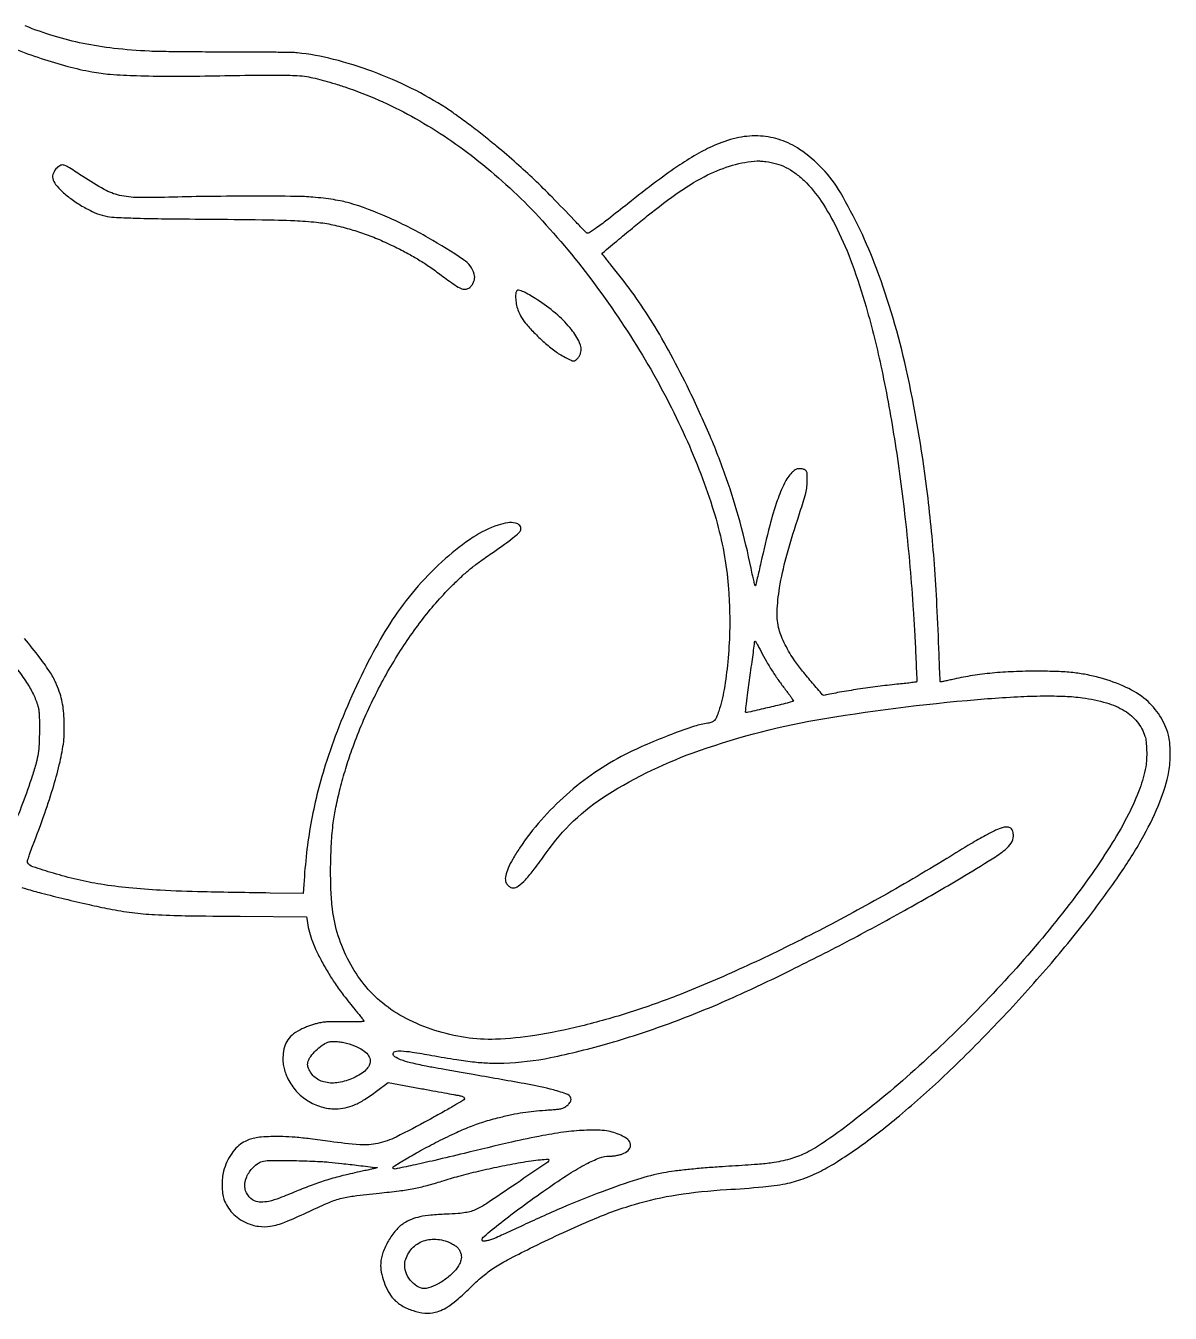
# Model space of a CAD drawing. Extents: x 225 to 3107, y 615 to 2741.
# Drawn here: x 1666 to 3107, y 627 to 2249 of the extents above; entities that cross this region are included whole.
import ezdxf

# ---------------------------------------------------------------- set-up
doc = ezdxf.new("R2010")
doc.units = 0

msp = doc.modelspace()

# ---------------------------------------------------------------- linework, layer by layer
for points in [[(1661.287675, 1163.521774, -0.016541), (1667, 1161.936326, 0.012675), (1686.098272, 1156.476287, 0.003857), (1715.284451, 1149.166658, 0.004014), (1746.085552, 1141.965879, 0.00699), (1771.758815, 1136.556847, 0.016837), (1800.193632, 1131.968056, 0.017505), (1828.506256, 1129.375239, 0.010436), (1867.148403, 1128.004955, 0.002081), (1936.206537, 1127.285804), (2019.913073, 1126.762475), (2020.544046, 1122.131238, 0.025966), (2022.796487, 1110.248257, 0.024861), (2026.293354, 1098.485503, 0.022304), (2031.317725, 1086.024715, 0.014238), (2038.20259, 1072, 0.01294), (2046.923658, 1056.434434, 0.016002), (2055.872351, 1042.42951, 0.014022), (2066.620217, 1027.645818, 0.006976), (2081.014543, 1009.5, -0.001114), (2085.131349, 1004.433411, -0.001652), (2088.713999, 999.974025, -0.000721), (2091.757011, 996.149289, -0.033383), (2092.324628, 995.326468, -0.556222), (2092.008791, 994.716948, -0.009203), (2087.404156, 994.444517, -0.009795), (2080.227417, 994.293066, -0.002095), (2067.761757, 994.326468, 0.002331), (2052.727754, 994.359662, 0.014325), (2044.986027, 994.118805, 0.024947), (2039.272367, 993.489877, 0.018539), (2033.045546, 992.249722, 0.017977), (2028.703553, 991.049836, 0.010502), (2023.589423, 989.317699, 0.010447), (2018.478181, 987.344251, 0.015853), (2014.13088, 985.39732, 0.045308), (2003.581497, 979.025991, 0.080057), (1996.466036, 971.79215, 0.084004), (1992.196109, 962.947334, 0.054626), (1990.238275, 951.743639, 0.030647), (1990.218727, 944.175946, 0.038167), (1991.164957, 937.208897, 0.036356), (1993.209926, 930.202059, 0.024119), (1996.510661, 922.5, 0.070309), (2006.933798, 907.049703, 0.068687), (2021.304528, 894.951261, 0.06912), (2038.326653, 887.255858, 0.072788), (2056.5, 884.671748, 0.050892), (2068.574231, 885.95362, 0.050094), (2080.208178, 889.64914, 0.040528), (2092.810131, 896.349601, 0.018891), (2108.014656, 906.919271), (2122.529312, 917.845029), (2163.014656, 910.440433, 0.000048), (2178.972503, 907.52341, 0.000065), (2193.423803, 904.885175, 0.000044), (2205.551959, 902.673802, 0.000701), (2209.683398, 901.926861, -0.021078), (2214.083908, 900.944624, -0.056481), (2217.067615, 899.771533, -0.110378), (2218.558987, 898.496619, -0.308569), (2218.617827, 897.190648, -0.117942), (2216.641299, 895.225848, -0.003295), (2206.255369, 888.985631, -0.00561), (2192.477888, 881.038119, -0.002263), (2173.5, 870.485448, -0.010809), (2132.706682, 849.178813, -0.061381), (2109.630093, 841.090787, -0.071644), (2086.843129, 839.459747, -0.017722), (2049.500149, 843.471869, 0.004451), (2024.437108, 846.839525, 0.010343), (2005.580398, 848.807348, 0.013212), (1989.891377, 849.700596, 0.015522), (1975, 849.6918, 0.010954), (1962.922357, 849.044552, 0.031094), (1954.572741, 847.888215, 0.040159), (1947.71701, 845.916391, 0.03195), (1940.697369, 842.746083, 0.071816), (1932.820449, 836.985061, 0.048116), (1925.620585, 828.433174, 0.04443), (1919.631206, 817.845605, 0.040087), (1915.362391, 806, 0.043069), (1913.859913, 797.727655, 0.026803), (1913.465462, 787.868879, 0.026959), (1914.11633, 778.242573, 0.052507), (1915.842022, 770.748645, 0.055633), (1920.166703, 761.619385, 0.052068), (1926.480245, 753.443914, 0.050508), (1934.546874, 746.535176, 0.046402), (1944.059573, 741.157028, 0.067745), (1959.271159, 736.674909, 0.07987), (1974.265924, 736.796998, 0.053937), (1992.681968, 741.999313, 0.015184), (2020.059411, 754.010874, -0.00809), (2046.36622, 766.000554, -0.037421), (2062.136492, 771.519696, -0.034248), (2079.15704, 774.852658, -0.006053), (2111.5, 778.516431, 0.006844), (2136.307532, 781.366319, 0.015286), (2155.054004, 784.365382, 0.017588), (2171.87998, 788.205435, 0.012684), (2190.358849, 793.617651, -0.011647), (2211.772903, 799.937778, -0.007832), (2236.498131, 806.19943, -0.007479), (2262.918367, 812.035811, -0.00748), (2289.5, 817.079025, -0.00794), (2302.898978, 819.195411, -0.0127), (2314.405994, 820.52898, -0.006232), (2323.945505, 821.269911, -0.433397), (2325, 820.281874, -0.247503), (2323.587211, 817.602629, -0.00052), (2283.700333, 790.358693, -0.002353), (2247.059954, 765.639755, -0.037386), (2234, 758.264839, -0.032324), (2227.077215, 755.542298, -0.037169), (2220.174633, 753.884081, -0.023979), (2210.984601, 752.836404, -0.005608), (2195.5, 751.994044, 0.011675), (2176.273062, 750.713982, 0.030854), (2162.645265, 748.633202, 0.041561), (2152.008241, 745.386089, 0.046878), (2142.5, 740.519784, 0.074764), (2132.230077, 731.585185, 0.045226), (2122.908642, 718.394242, 0.045044), (2116.057545, 703.641512, 0.070749), (2113.237794, 689.974993, 0.064216), (2113.957844, 679.089135, 0.037703), (2117.440493, 666.489537, 0.037608), (2122.803175, 654.488292, 0.061342), (2129.255126, 645.41123, 0.075469), (2139.957381, 636.762432, 0.053734), (2154.046287, 630.442635, 0.054522), (2168.869789, 627.354945, 0.087093), (2181.734651, 628.351676, 0.046902), (2191.228597, 631.761449, 0.042631), (2200.24856, 636.970939, 0.030023), (2210.651741, 645.195773, 0.009801), (2224.991868, 658.517979, -0.015055), (2241.669271, 673.688211, -0.031243), (2255.717145, 684.268843, -0.024801), (2272.897486, 694.41554, -0.00645), (2301.5, 708.980135, -0.01212), (2376.146705, 743.562849, -0.029653), (2432.996034, 764.335122, -0.034672), (2486.324745, 776.356614, -0.023252), (2548.5, 782.965951, 0.007009), (2594.539469, 786.352476, 0.026651), (2623.073674, 790.394841, 0.038869), (2645.104395, 796.532799, 0.031836), (2667.5, 806.348435, 0.022063), (2688.440144, 818.361284, 0.012047), (2713.06823, 834.817315, 0.011128), (2739.61049, 854.390047, 0.009721), (2766.5, 876.00573, 0.016417), (2826.460055, 929.596945, 0.011926), (2889.705981, 992.925526, 0.011784), (2950.908601, 1060.314409, 0.014415), (3004.749207, 1126.226706, 0.013665), (3044.931612, 1181.479782, 0.024538), (3074.347352, 1229.202489, 0.029891), (3094.386307, 1271.378339, 0.048132), (3105.662689, 1309.5, 0.031223), (3107.088229, 1320.490825, 0.019182), (3107.45644, 1333.545431, 0.019198), (3106.843865, 1346.152164, 0.043242), (3105.194571, 1355.569508, 0.077162), (3094.527939, 1379.856837, 0.076747), (3076.984063, 1399.817959, 0.066643), (3051.968433, 1415.622924, 0.040681), (3019.091356, 1427.589341, 0.018782), (3001.625145, 1431.682499, 0.021647), (2984.707152, 1434.228104, 0.018179), (2965.367068, 1435.578406, 0.008338), (2940.087716, 1436, 0.010019), (2910.16362, 1435.400341, 0.013665), (2883.24784, 1433.58342, 0.01493), (2858.593038, 1430.495749, 0.017609), (2835.5, 1426.062647, -0.002902), (2828.949862, 1424.604298, -0.004697), (2823.360293, 1423.448675, -0.001047), (2818.468834, 1422.495834, -0.247802), (2818.045678, 1422.624659, -0.187166), (2817.850556, 1423.062292, -0.000226), (2817.364549, 1432.992808, -0.001957), (2816.867843, 1444.13818, -0.001198), (2816.364925, 1457.287655, 0.003539), (2813.7187, 1518.919584, 0.005908), (2810.512202, 1570.73697, 0.006594), (2806.391219, 1618.091519, 0.00635), (2800.978096, 1665.922105, 0.022676), (2774.931503, 1816.990057, 0.035651), (2737.624744, 1943.224979, 0.042572), (2692.164265, 2038.864158, 0.114211), (2640.760615, 2093.355306, 0.063947), (2616.91509, 2105.151409, 0.068416), (2591.405519, 2110.191145, 0.065004), (2564.385403, 2108.258808, 0.049852), (2536.085901, 2099.478658, 0.028392), (2513.96386, 2088.594484, 0.01868), (2489.789945, 2073.7282, 0.01443), (2461.038852, 2053.307852, 0.00645), (2424.355496, 2024.877294, -0.002193), (2399.957685, 2005.633712, -0.010146), (2385.578198, 1994.856756, -0.009071), (2375.847043, 1988.131571, -0.276215), (2373.006923, 1987.996295, -0.071974), (2371.815031, 1988.87466, -0.002086), (2367.351672, 1993.316384, -0.004166), (2362.15237, 1998.621511, -0.002853), (2356.334872, 2004.726534, 0.004738), (2329.215636, 2032.97211, 0.008713), (2306.53016, 2055.361861, 0.009472), (2284.418504, 2075.652078, 0.007008), (2259.235734, 2097.275855, 0.006583), (2243.278366, 2110.241497, 0.005344), (2225.844104, 2123.729746, 0.005466), (2209.227462, 2136.02051, 0.011483), (2196, 2145.127454, 0.030224), (2152.120324, 2170.22582, 0.025852), (2103.217443, 2191.33188, 0.026372), (2053.693238, 2206.815352, 0.03675), (2008, 2214.98, 0.021931), (2001.272352, 2215.38074, 0.001035), (1978.583234, 2215.688686, 0.001672), (1951.262816, 2215.911599, 0.001118), (1920, 2215.992233, -0.00115), (1888.514865, 2216.075417, -0.001372), (1858.83125, 2216.303532, -0.001182), (1833.803143, 2216.623723, -0.008957), (1822, 2217.014214, -0.015088), (1777.29413, 2220.65051, -0.022531), (1738.568023, 2226.756658, -0.023949), (1702.382002, 2235.970658, -0.020754), (1665.437149, 2248.98624, -0.007057)], [(1651.835177, 2220.262421, 0.013912), (1685.64971, 2208.001576, 0.014208), (1719.122503, 2197.954091, 0.020028), (1749.5, 2191.06065, 0.027366), (1772.703518, 2188.065384, 0.009913), (1805.88092, 2186.277609, 0.008365), (1847.520193, 2185.558058, 0.004716), (1898.046888, 2186.006847, -0.001329), (1948.599336, 2186.798347, -0.004348), (1982.032306, 2186.942186, -0.005635), (2005.070766, 2186.581299, -0.030651), (2017.5, 2185.482, -0.016579), (2027.808166, 2183.577976, -0.011269), (2039.402229, 2180.761054, -0.009695), (2052.644275, 2176.949357, -0.006064), (2068, 2172.000205, -0.045208), (2152.013742, 2135.057906, -0.039853), (2231.873502, 2082.245474, -0.037035), (2307.585197, 2013.392661, -0.029014), (2379.199561, 1928.5, -0.025008), (2442.776847, 1834.106431, -0.027784), (2494.212531, 1737.016581, -0.029926), (2530.802143, 1643.179875, -0.047035), (2549.499381, 1558.759631, -0.009151), (2550.164206, 1552.49086, -0.003054), (2550.912842, 1543.297113, -0.003038), (2551.617947, 1533.104063, -0.003461), (2552.166121, 1523.336924, -0.01867), (2552.60652, 1486.036782, -0.017441), (2550.302701, 1447.94628, -0.018251), (2545.672782, 1413.017692, -0.035444), (2539.010123, 1385.690133, -0.021128), (2536.240114, 1378.154351, -0.085927), (2533.630623, 1374.046505, -0.118798), (2530.261286, 1371.756512, -0.059312), (2525.225841, 1370.51374, 0.049751), (2508.37363, 1366.693813, 0.010146), (2479.532446, 1356.406593, 0.011188), (2448.35862, 1343.763895, 0.01525), (2420.895625, 1330.896574, 0.033345), (2382.889754, 1308.355844, 0.030944), (2347.205568, 1280.440282, 0.030909), (2315.200438, 1248.299178, 0.033078), (2288.177405, 1213.143985, 0.015434), (2279.5093, 1199.267359, 0.031374), (2273.747119, 1187.774898, 0.040361), (2270.638575, 1178.436814, 0.106934), (2270.445317, 1171.439794, 0.099082), (2271.635501, 1168.485419, 0.065234), (2274.033796, 1165.699502, 0.066446), (2277.004224, 1163.680169, 0.116612), (2279.880945, 1163, 0.165496), (2286.558329, 1165.2724, 0.039183), (2295.416534, 1173.269658, 0.027622), (2306.659799, 1186.540513, 0.009376), (2321.542452, 1207, -0.100101), (2398.232178, 1280.053207, -0.05635), (2514.501619, 1336.074508, -0.043094), (2672.429641, 1376.448174, -0.021476), (2877.5, 1401.426162, -0.006775), (2915.134106, 1403.864852, -0.010558), (2947.611955, 1404.840903, -0.012297), (2975.035362, 1404.411253, -0.02343), (2997, 1402.493047, -0.036313), (3027.182285, 1396.168525, -0.068156), (3049.947202, 1386.131708, -0.084519), (3065.88264, 1372.155488, -0.092948), (3075.661593, 1354.118516, -0.05422), (3077.123542, 1347.019936, -0.0177), (3077.758972, 1336.331476, -0.018135), (3077.620175, 1325.032119, -0.03008), (3076.586558, 1315.559981, -0.049021), (3069.113486, 1288.217383, -0.025627), (3054.834248, 1255.895831, -0.02214), (3034.462123, 1219.604797, -0.01491), (3008.195669, 1180, -0.021765), (2942.123144, 1094.681637, -0.0177), (2864.33461, 1009.123482, -0.017651), (2780.406937, 928.99659, -0.021214), (2695.868691, 860, -0.012761), (2668.21925, 840.403423, -0.035298), (2647.535407, 828.547254, -0.044399), (2628.297958, 821.280308, -0.032727), (2606, 816.597362, -0.01002), (2597.5906, 815.57024, -0.006142), (2587.642822, 814.680404, -0.002933), (2572.052283, 813.570621, -0.000401), (2539.5, 811.471501, 0.00496), (2519.189988, 809.975752, 0.005748), (2499.890041, 808.138075, 0.006229), (2482.801703, 806.096912, 0.01259), (2469.413244, 803.984061, 0.032061), (2436.704822, 795.778416, 0.012184), (2392.245252, 780.337701, 0.011362), (2341.836525, 760.124648, 0.009728), (2289.692768, 736.617427, -0.00224), (2278.362649, 731.304054, -0.002674), (2267.634431, 726.40098, -0.002307), (2258.550063, 722.358092, -0.01746), (2254.190403, 720.620881, -0.018611), (2249.009065, 718.977953, -0.036855), (2244.782035, 718.137965, -0.050595), (2241.851124, 718.075287, -0.391052), (2241, 718.997119, -0.223058), (2243.350501, 724.003787, -0.005077), (2264.334381, 741.069436, -0.010178), (2290.3789, 760.962195, -0.006097), (2322.079735, 783.580565, -0.008872), (2350.585688, 802.658172, -0.02226), (2372.196811, 815.248949, -0.02992), (2388.879455, 822.762997, -0.091094), (2401.056114, 825, 0.029365), (2405.746591, 825.275712, 0.020607), (2410.971652, 826.111618, 0.020842), (2415.873898, 827.319196, 0.044644), (2419.5, 828.735775, 0.098569), (2426.212504, 833.925633, 0.226153), (2427.883779, 839.933786, 0.179586), (2424.285885, 846.089953, 0.063511), (2415.492646, 851.598748, 0.036563), (2406.769546, 854.879334, 0.036483), (2397.655245, 856.857159, 0.029516), (2386.790199, 857.747255, 0.013351), (2372.5, 857.690461, 0.024206), (2347.138555, 855.680776, 0.014767), (2317.461076, 850.982457, 0.009974), (2277.775979, 842.669472, 0.003102), (2218.5, 828.625301, -0.002085), (2181.37267, 819.749039, -0.004957), (2153.671905, 813.537517, -0.001448), (2131.3927, 808.840606, -0.255588), (2129.1606, 809.52028, -0.474021), (2129.417423, 811.834101, -0.006391), (2143.198905, 820.516183, -0.012341), (2160.680327, 830.635064, -0.006983), (2182.321305, 842.068973, -0.007688), (2206.22633, 853.815292, -0.016191), (2225.197263, 862.037388, -0.018546), (2242.92333, 868.297796, -0.014238), (2262.694659, 873.853614, -0.009069), (2278.380974, 877.482263, -0.013), (2292.412957, 880.081921, -0.013614), (2306.0449, 881.863614, -0.011604), (2320.5, 883.015635, 0.004819), (2327.300515, 883.464847, 0.005823), (2333.674627, 884.022363, 0.004997), (2339.023382, 884.607058, 0.039081), (2341.477454, 885.096859, 0.077278), (2345.27304, 886.834708, 0.047074), (2349.123044, 889.933444, 0.047491), (2352.095762, 893.433517, 0.153487), (2353, 896.309773, 0.306981), (2348.701321, 902.651509, 0.03194), (2330.680386, 908.534447, 0.017694), (2298.256012, 915.659305, 0.002595), (2232, 927.423428, -0.000689), (2212.159174, 930.8683, -0.000825), (2193.480384, 934.169698, -0.000708), (2177.743745, 937.000848, -0.005439), (2170.380032, 938.419317, -0.008794), (2150.649593, 942.805856, -0.031882), (2138.374302, 946.604329, -0.052383), (2131.126877, 950.272169, -0.254708), (2129, 954.176426, -0.358593), (2131.35207, 957.034292, -0.059441), (2139.005421, 957.60796, -0.028125), (2152.728089, 956.228853, -0.005313), (2177.56254, 952.041876, 0.004846), (2208.990583, 946.713005, 0.012926), (2231.527373, 943.711164, 0.017078), (2250.120142, 942.362416, 0.017922), (2268.464008, 942.317968, 0.042255), (2327.029883, 949.253699, 0.019841), (2401.127358, 967.544946, 0.018596), (2481.961232, 994.232013, 0.017671), (2562, 1027.263881, 0.008103), (2630.711746, 1059.859877, 0.00633), (2704.280118, 1097.398154, 0.006309), (2777.207905, 1136.963822, 0.007827), (2844, 1175.683571, 0.003254), (2883.254325, 1199.617192, 0.029724), (2899.609758, 1211.132868, 0.077507), (2907.35734, 1219.563617, 0.148193), (2910, 1228.284058, 0.066803), (2909.193853, 1234.290933, 0.154711), (2906.751393, 1238.069801, 0.163267), (2902.682753, 1239.630705, 0.076569), (2897.012359, 1239.003328, 0.043604), (2887.564651, 1235.552653, 0.016174), (2874.930924, 1229.140166, 0.009809), (2856.523361, 1218.560387, 0.002274), (2826, 1200.02173, -0.0096), (2740.141996, 1149.582008, -0.010149), (2653.97097, 1103.434926, -0.010561), (2569.682805, 1062.693368, -0.013079), (2489.5, 1028.511477, -0.016757), (2427.462323, 1006.335592, -0.017929), (2365.451291, 988.910332, -0.019151), (2307.511435, 977.178235, -0.031944), (2258, 972.329433, -0.045758), (2219.990308, 974.524899, -0.040356), (2181.322044, 983.571331, -0.041066), (2145.35061, 998.465775, -0.052654), (2115.395134, 1018.085949, -0.053627), (2092.372955, 1041.424819, -0.045809), (2073.433048, 1070.342019, -0.045039), (2059.791243, 1102.762357, -0.047633), (2052.491684, 1136.5, -0.020276), (2050.6365, 1160.440342, -0.011628), (2050.244429, 1189.40325, -0.011523), (2051.215648, 1219.034404, -0.016633), (2053.547675, 1245.1458, -0.020786), (2056.779445, 1264.686546, -0.011305), (2062.281513, 1288.390654, -0.010915), (2069.263833, 1313.375208, -0.012383), (2077.066747, 1336.991903, -0.02529), (2101.772095, 1396.343492, -0.026167), (2132.095401, 1452.203993, -0.027149), (2166.802246, 1502.508877, -0.033348), (2204.628527, 1545.213708, -0.008839), (2216.860191, 1556.87557, -0.015998), (2227.332445, 1565.911164, -0.014589), (2238.992147, 1574.788117, -0.006072), (2255.213971, 1586.111268, 0.007005), (2269.130536, 1595.863949, 0.014523), (2279.655752, 1603.937156, 0.014006), (2287.219727, 1610.456637, 0.131776), (2289.512014, 1614.037851, 0.256245), (2288.46264, 1619.368718, 0.168152), (2282.972105, 1622.671491, 0.088983), (2273.15633, 1622.974543, 0.044126), (2261, 1620.06621, 0.066621), (2229.712521, 1604.717667, 0.033413), (2194.751642, 1577.812338, 0.031445), (2160.498484, 1543.546216, 0.032161), (2131.089891, 1505.5, 0.024394), (2107.168386, 1466.038349, 0.015054), (2082.772404, 1417.541592, 0.014793), (2060.633235, 1366.096567, 0.018982), (2043.505897, 1317.5, 0.014087), (2033.037952, 1280.072033, 0.01656), (2025.310972, 1244.070928, 0.016339), (2019.906576, 1207.22348, 0.013061), (2016.425825, 1167.239358), (2015.741314, 1155.978717), (1974.120657, 1156.536996, -0.002063), (1889.347017, 1158.0239, -0.007559), (1835.678058, 1159.998743, -0.011654), (1796.166267, 1162.975789, -0.016221), (1761, 1167.607305, -0.015951), (1731.025894, 1173.536488, -0.015529), (1701.218367, 1181.409899, -0.009885), (1675.276027, 1189.693278, -0.179309), (1668.643822, 1195.097008, -0.196917), (1668.433736, 1196.551906, -0.013498), (1669.576921, 1200.643599, -0.013147), (1671.573554, 1206.554971, -0.003776), (1674.972613, 1215.597008, 0.007205), (1690.244628, 1257.084509, 0.012512), (1701.556343, 1292.002149, 0.014991), (1709.428612, 1321.800559, 0.024617), (1714.074109, 1347.46374, 0.017955), (1714.523313, 1352.231033, 0.008182), (1714.784107, 1358.484573, 0.007593), (1714.855858, 1365.567744, 0.006668), (1714.719802, 1372.96374, 0.015998), (1713.880792, 1386.112311, 0.026897), (1712.233704, 1397.047525, 0.027756), (1709.466667, 1407.500466, 0.018475), (1705.20138, 1419.141128, 0.047194), (1697.455283, 1433.93016, 0.018206), (1684.111753, 1452.891813, 0.013615), (1664.65134, 1477.112447, 0.005477)], [(1654.581496, 1439.488281, -0.023576), (1667.411777, 1421.785938, -0.032158), (1675.941297, 1406.740047, -0.042157), (1681.610441, 1392, -0.031965), (1682.605777, 1387.527879, -0.02335), (1683.156467, 1382.467341, -0.013197), (1683.41539, 1375.137152, -0.002613), (1683.463839, 1362, -0.009346), (1683.103727, 1344.202297, -0.028978), (1681.942472, 1332.251106, -0.029374), (1679.416171, 1320.600538, -0.009813), (1674.396459, 1303.894528, -0.024886), (1648.610199, 1235.652284, -0.005953)]]:
    msp.add_lwpolyline(points, format="xyb")
for points in [[(2598.409836, 2077.962874, -0.040484), (2611.60056, 2075.357757, -0.046692), (2623.553536, 2070.732273, -0.044449), (2634.906921, 2063.749849, -0.031558), (2646.314055, 2054.076908, -0.054711), (2667.988921, 2028.084689, -0.032272), (2688.141333, 1992.988519, -0.027124), (2706.947996, 1948.812581, -0.016611), (2724.495417, 1894.966531, -0.019187), (2744.224303, 1815.532004, -0.012677), (2761.038762, 1722.981696, -0.011731), (2774.462585, 1621.022317, -0.010009), (2783.930976, 1513, -0.003611), (2785.566871, 1485.853984, -0.002542), (2787.031013, 1455.300538, -0.000257), (2788.360026, 1423.890509, -0.209792), (2787.807866, 1422.474533, -0.167015), (2787.291572, 1422.222312, -0.000584), (2780.354281, 1421.369768, -0.00303), (2772.463845, 1420.457925, -0.001886), (2763.199865, 1419.479539, 0.006475), (2739.089863, 1416.709255, 0.005874), (2714.261687, 1413.233289, 0.006098), (2691.001116, 1409.406927, 0.010558), (2671.78586, 1405.584751, -0.275573), (2669.627848, 1406.300689, -0.002052), (2656.943732, 1421.100755, -0.007972), (2644.581029, 1436.125208, -0.012405), (2634.460675, 1449.5, -0.02254), (2628.459645, 1458.702069, -0.016817), (2622.65883, 1469.341232, -0.017105), (2617.828095, 1479.837302, -0.033951), (2614.868103, 1488.5, -0.075937), (2612.409461, 1510.802663, -0.031021), (2615.577495, 1541.210729, -0.024761), (2623.91596, 1579.331819, -0.012741), (2637.90918, 1626.166357, 0.002516), (2645.195322, 1648.850986, 0.016249), (2648.440415, 1660.429495, 0.030558), (2649.950936, 1668.746182, 0.028958), (2650.47275, 1677.336426, 0.00528), (2650.426281, 1683.302191, 0.044454), (2650.138736, 1685.974276, 0.097468), (2649.454036, 1687.638242, 0.076387), (2648.139216, 1689.086426, 0.059825), (2646.78625, 1689.937766, 0.046456), (2645.150495, 1690.533548, 0.039663), (2643.18667, 1690.885146, 0.024474), (2640.841597, 1691, 0.027983), (2637.864016, 1690.833225, 0.086424), (2635.936642, 1690.269965, 0.069161), (2634.085873, 1689.017741, 0.013657), (2631.175355, 1686.25, 0.083031), (2621.614451, 1672.787866, 0.029819), (2612.596058, 1650.987334, 0.020906), (2603.134102, 1619.373898, 0.007223), (2592.052383, 1573, -0.000991), (2589.643127, 1562.331508, -0.001497), (2587.498943, 1553.051992, -0.000566), (2585.62179, 1545.078289, -0.035995), (2585.191732, 1543.708908, -0.719247), (2584.719587, 1543.733726, -0.006145), (2583.370243, 1548.827847, -0.008259), (2581.704801, 1555.936668, -0.003315), (2579.652755, 1565.708908, 0.016638), (2565.859715, 1623.670505, 0.017671), (2548.478121, 1679.4188, 0.016978), (2526.529822, 1735.751479, 0.013186), (2498.994061, 1795.5, 0.010569), (2475.621544, 1840.464841, 0.015133), (2452.876668, 1879.21651, 0.016262), (2429.229257, 1914.265043, 0.015865), (2403.166318, 1948, -0.002018), (2398.897882, 1953.219541, -0.003227), (2395.29973, 1957.714855, -0.000681), (2392.173237, 1961.684106, -0.160682), (2392.017541, 1962.1144, -0.229933), (2392.315608, 1962.775688, -0.000088), (2413.053982, 1980.07196, -0.001546), (2432.601548, 1996.267047, -0.002659), (2449, 2009.622126, -0.017495), (2490.284375, 2040.563614, -0.036167), (2524.930159, 2061.137486, -0.045315), (2556.36205, 2073.437443, -0.055083), (2587.5, 2078.858779, -0.0324), (2588.737329, 2078.855745, -0.003676), (2591.529764, 2078.647092, -0.004437), (2594.851739, 2078.344594, -0.003595)], [(1705.762486, 2070.25, 0.087363), (1701.052023, 2063.315713, 0.162646), (1700.381343, 2056.627628, 0.115674), (1703.95828, 2049.276321, 0.033631), (1712.607139, 2040, 0.033217), (1724.613138, 2030.156569, 0.025135), (1738.963716, 2020.956793, 0.025666), (1753.45315, 2013.624101, 0.049856), (1765.762079, 2009.578606, 0.040206), (1777.808108, 2007.911236, 0.006449), (1801.546316, 2006.859528, 0.004853), (1837.082495, 2006.089294, 0.001276), (1894, 2005.553518, -0.001764), (1963.873069, 2004.827611, -0.007829), (2004.936032, 2003.612893, -0.013175), (2032.490639, 2001.637185, -0.03034), (2053, 1998.357057, -0.013951), (2073.513819, 1993.181192, -0.016395), (2092.618088, 1987.10704, -0.016138), (2111.537256, 1979.705812, -0.012769), (2131.5, 1970.533352, -0.010345), (2147.233525, 1962.403508, -0.013148), (2161.387301, 1954.225778, -0.013139), (2175.099259, 1945.310769, -0.010308), (2189.5, 1934.956239, 0.008152), (2206.503144, 1922.618918, 0.060291), (2215.317965, 1917.906367, 0.15198), (2221.323033, 1917.492151, 0.146505), (2226.604811, 1920.542455, 0.056394), (2229.339933, 1924.189549, 0.064884), (2231.037936, 1928.192168, 0.068083), (2231.602203, 1932.325753, 0.072831), (2231.010218, 1936.360231, 0.173524), (2217.722881, 1954.40453, 0.018926), (2173.185416, 1981.993355, 0.023869), (2121.633799, 2008.116525, 0.033922), (2073.449887, 2025.895085, 0.021154), (2064.785072, 2028.04635, 0.01063), (2053.691433, 2030.062692, 0.009829), (2041.158736, 2031.814485, 0.008607), (2028, 2033.16145, 0.019315), (2006.329338, 2034.162677, 0.001866), (1953.67164, 2034.363389, 0.002616), (1897.997499, 2034.07648, 0.004591), (1851.946587, 2033.175317, -0.009375), (1807.714285, 2032.733098, -0.053981), (1784.493526, 2035.453233, -0.069851), (1765.086322, 2042.845673, -0.021741), (1738.382785, 2059.103849, 0.004597), (1721.512687, 2070.184952, 0.060756), (1714.814565, 2073.42562, 0.17998), (1710.310374, 2073.304468, 0.104573)], [(2283.625, 1912.875, 0.059045), (2283.108229, 1906.383772, 0.037949), (2283.97123, 1898.871068, 0.036083), (2286.05868, 1891.098271, 0.037472), (2289.222168, 1883.807999, 0.054167), (2295.355115, 1874.698619, 0.018278), (2306.129026, 1862.835816, 0.017912), (2319.110717, 1850.470351, 0.019417), (2332.609937, 1839.40947, 0.026147), (2338.404755, 1835.484619, 0.014665), (2345.81522, 1831.30323, 0.010648), (2352.995619, 1827.717959, 0.110902), (2356.192718, 1827, 0.15661), (2358.512995, 1827.74503, 0.053942), (2361.173123, 1830.121667, 0.051295), (2363.511065, 1833.31919, 0.06655), (2364.910041, 1836.66592, 0.176437), (2363.776474, 1849.776589, 0.058497), (2353.489065, 1866.46621, 0.047214), (2336.167776, 1884.559367, 0.030572), (2313.109613, 1902.150518, 0.01084), (2304.434279, 1907.697752, 0.016257), (2296.610898, 1912.122408, 0.015706), (2290.13014, 1915.259342, 0.105233), (2286.649964, 1916, 0.065297), (2285.432376, 1915.840309, 0.136041), (2284.613871, 1915.359369, 0.109444), (2284.051177, 1914.443878, 0.033937)], [(2592.192883, 1460.745832, 0.014462), (2598.583863, 1448.957332, 0.010883), (2606.260317, 1436.365425, 0.010849), (2614.514187, 1424.062935, 0.013963), (2622.651831, 1413.145886, -0.004549), (2625.605009, 1409.335891, -0.005361), (2628.328596, 1405.674471, -0.004728), (2630.564247, 1402.538817, -0.033182), (2631.5345, 1400.933284), (2632.980851, 1398.13635), (2627.740425, 1396.627102, -0.011251), (2617.672039, 1393.9712, -0.001803), (2597.878079, 1389.298896, -0.000575), (2576.458385, 1384.35029, -0.056534), (2573.370248, 1384, -0.444044), (2572.689391, 1384.753168, -0.002721), (2573.780075, 1394.984016, -0.005852), (2575.586738, 1409.556077, -0.001359), (2578.975957, 1434, 0.000816), (2580.900195, 1447.768019, 0.001242), (2582.522253, 1459.732813, 0.000437), (2583.887324, 1470.062294, 0.032449), (2583.99827, 1471.75, -0.031631), (2584.0535, 1472.611645, -0.048976), (2584.219804, 1473.337838, -0.063003), (2584.461705, 1473.840098, -0.255788), (2584.75, 1473.995832, -0.267421), (2585.179426, 1473.745279, -0.002053), (2587.245722, 1470.101926, -0.006774), (2589.573028, 1465.824078, -0.00421)], [(2070, 967.464514, -0.027605), (2083.376263, 962.783122, -0.063407), (2092.626426, 957.505286, -0.091779), (2098.082574, 951.561034, -0.140811), (2100, 944.887517, -0.119856), (2098.624592, 939.232215, -0.076894), (2094.622029, 933.749911, -0.058506), (2087.980021, 928.489943, -0.030676), (2078.674654, 923.507603, -0.063888), (2060.288948, 917.766808, -0.097152), (2043.607704, 918.077911, -0.118279), (2030.564374, 924.343328, -0.131428), (2022.392761, 935.64163, -0.021861), (2021.553219, 938.165782, -0.059059), (2021.253931, 940.027491, -0.058074), (2021.39579, 941.925463, -0.020596), (2022.022374, 944.579911, -0.096978), (2025.145088, 950.783465, -0.035134), (2031.748877, 958.163648, -0.035394), (2039.594317, 964.769932, -0.067653), (2046.833707, 968.66864, -0.075862), (2050.993544, 969.54427, -0.026997), (2057.084448, 969.556762, -0.026415), (2063.775075, 968.853348, -0.030983)], [(2048, 817.602003, -0.003977), (2064.248857, 815.896895, -0.00181), (2085.466115, 813.421822, -0.000121), (2108.522793, 810.64188, -0.625544), (2108.638945, 810.305611, -0.14171), (2108.373685, 810.15937, -0.000218), (2102.980295, 808.942704, -0.001713), (2096.91522, 807.599105, -0.001054), (2089.766415, 806.056886, 0.008105), (2065.681627, 800.504501, 0.01347), (2045.602337, 794.953347, 0.01445), (2026.884627, 788.634767, 0.011458), (2007.038741, 780.768429, -0.009261), (1985.857238, 772.264803, -0.035134), (1972.207185, 768.146697, -0.058634), (1962.394774, 767.10629, -0.104103), (1954.491423, 768.864982, -0.136495), (1945.740254, 776.202099, -0.139364), (1942.122701, 786.945197, -0.120675), (1944.514857, 799.229415, -0.088346), (1952.48907, 810.669173, -0.048967), (1959.286871, 816.256298, -0.102139), (1965.607303, 818.82871, -0.04553), (1975.240685, 819.717079, -0.003743), (2000.5, 819.552295, -0.003521), (2013.888178, 819.270428, -0.003236), (2027.653125, 818.794469, -0.003232), (2039.92345, 818.211181, -0.010659)], [(2196.782537, 717.505048, -0.027101), (2202.6138, 715.023254, -0.044731), (2207.186596, 712.244943, -0.052957), (2210.607498, 709.113902, -0.068345), (2212.964833, 705.572646, -0.049353), (2214.433502, 701.576708, -0.068583), (2214.876713, 697.794061, -0.06508), (2214.284805, 693.885354, -0.039473), (2212.638281, 689.5, -0.081845), (2205.939915, 679.738473, -0.043669), (2194.892556, 670.072917, -0.043424), (2182.169253, 662.3645, -0.073233), (2170.31724, 658.54559, -0.158984), (2161.290312, 659.908244, -0.089996), (2152.361835, 666.620808, -0.083277), (2145.782758, 676.652655, -0.104596), (2143.515525, 687.510607, -0.078802), (2144.797418, 695.460882, -0.061296), (2148.529662, 703.397291, -0.059871), (2154.189284, 710.37293, -0.067243), (2161.141198, 715.498271, -0.055359), (2169.447272, 718.916462, -0.055947), (2178.271253, 720.413203, -0.054289), (2187.444515, 719.93369, -0.046908)]]:
    msp.add_lwpolyline(points, format="xyb", close=True)

doc.saveas('drawing.dxf')
